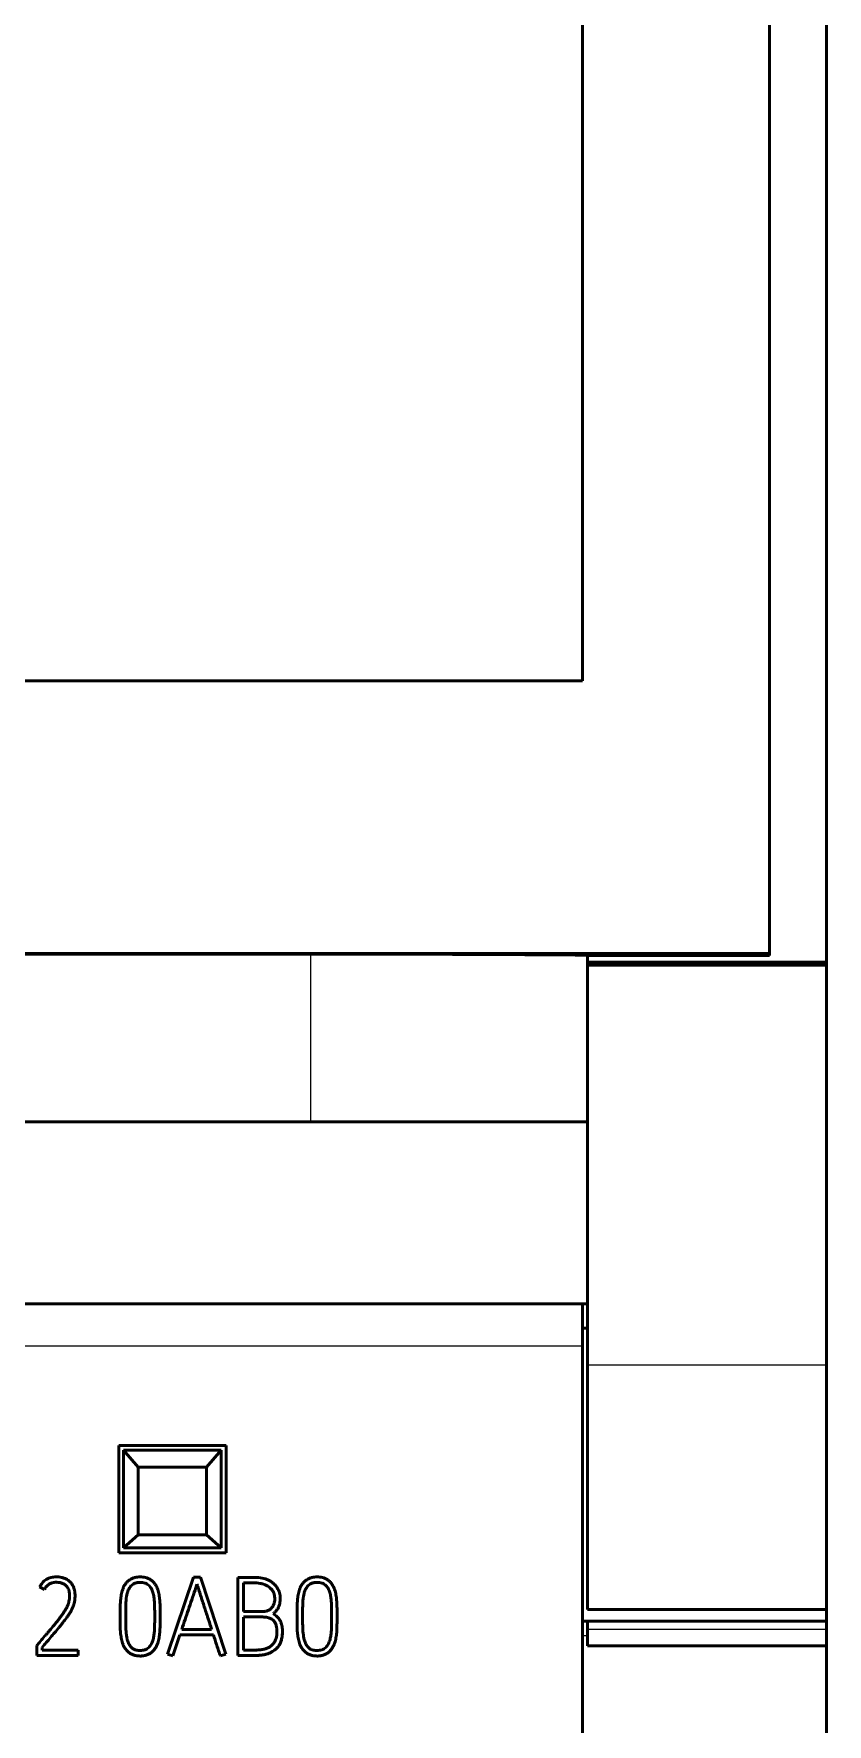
# Model space of a CAD drawing. Header units: millimetres. Extents: x 0 to 841, y 0 to 594.
# Drawn here: x 130.64 to 146.89, y 261.91 to 296.51 of the extents above; entities that cross this region are included whole.
import ezdxf

# ---------------------------------------------------------------- set-up
doc = ezdxf.new("R2010")
doc.units = ezdxf.units.MM
doc.layers.add('1', color=7, linetype='Continuous')

msp = doc.modelspace()

# ---------------------------------------------------------------- linework, layer by layer
at = {"layer": '1', "color": 7, "linetype": 'Continuous', "lineweight": 50}
for p, q in [((145.71, 353.192), (145.71, 277.645)), ((146.88, 277.509), (146.88, 353.192)), ((141.88, 313.166), (141.88, 283.266)), ((141.88, 283.266), (117.08, 283.266)), ((113.25, 277.687), (145.71, 277.687)), ((136.309, 277.673), (122.651, 277.673)), ((141.98, 277.645), (141.98, 277.652)), ((141.98, 277.509), (141.98, 277.645)), ((145.71, 277.645), (141.98, 277.645)), ((141.98, 277.447), (141.98, 277.509)), ((146.88, 277.509), (141.98, 277.509)), ((141.98, 277.447), (141.98, 269.257)), ((146.88, 277.447), (141.98, 277.447)), ((146.88, 277.447), (146.88, 277.509)), ((146.88, 269.257), (146.88, 277.447)), ((122.651, 274.24), (136.309, 274.24)), ((136.309, 274.24), (141.98, 274.24)), ((141.88, 270.516), (117.08, 270.516)), ((141.88, 270.516), (141.88, 269.647)), ((141.98, 270.516), (141.88, 270.516)), ((141.98, 270.016), (141.88, 270.016)), ((141.88, 269.647), (141.88, 260.516)), ((141.98, 269.257), (141.98, 264.26)), ((146.88, 264.26), (146.88, 269.257)), ((132.38, 267.616), (132.38, 265.416)), ((134.58, 267.616), (132.38, 267.616)), ((134.48, 267.516), (132.48, 267.516)), ((132.48, 267.516), (132.78, 267.168)), ((132.48, 265.516), (132.48, 267.516)), ((134.18, 267.168), (134.48, 267.516)), ((134.48, 267.516), (134.48, 265.516)), ((134.58, 265.416), (134.58, 267.616)), ((132.78, 267.168), (134.18, 267.168)), ((132.78, 267.168), (132.78, 265.783)), ((134.18, 265.783), (134.18, 267.168)), ((146.893, 266.69), (146.88, 266.69)), ((146.893, 266.689), (146.88, 266.689)), ((146.893, 266.28), (146.88, 266.28)), ((146.893, 266.275), (146.88, 266.275)), ((132.78, 265.783), (132.48, 265.516)), ((132.78, 265.783), (134.18, 265.783)), ((134.48, 265.516), (134.18, 265.783)), ((132.38, 265.416), (134.58, 265.416)), ((134.48, 265.516), (132.48, 265.516)), ((130.76, 264.718), (130.86, 264.667)), ((130.86, 264.667), (130.76, 264.718)), ((130.76, 264.718), (130.76, 264.718)), ((131.324, 264.718), (131.324, 264.718)), ((133.381, 263.34), (133.911, 264.918)), ((133.911, 264.918), (134.054, 264.918)), ((134.054, 264.918), (134.571, 263.34)), ((134.821, 263.315), (134.821, 264.913)), ((134.934, 264.8), (134.934, 264.214)), ((130.86, 264.667), (130.86, 264.667)), ((131.485, 264.538), (131.485, 264.538)), ((135.689, 264.481), (135.689, 264.481)), ((146.88, 264.661), (146.893, 264.661)), ((146.88, 264.659), (146.893, 264.659)), ((131.448, 264.323), (131.448, 264.323)), ((132.409, 264.126), (132.409, 264.126)), ((133.228, 264.101), (133.228, 264.101)), ((134.934, 264.103), (134.934, 263.426)), ((136.033, 264.126), (136.033, 264.126)), ((136.852, 264.101), (136.852, 264.101)), ((146.88, 264.26), (141.98, 264.26)), ((146.88, 264.26), (146.88, 264.016)), ((146.88, 264.221), (146.893, 264.221)), ((146.88, 264.219), (146.893, 264.219)), ((133.634, 263.737), (133.488, 263.305)), ((133.488, 263.305), (133.634, 263.737)), ((133.634, 263.737), (134.32, 263.737)), ((134.32, 263.737), (133.634, 263.737)), ((133.634, 263.737), (133.634, 263.737)), ((133.672, 263.85), (134.282, 263.85)), ((134.32, 263.737), (134.32, 263.737)), ((135.733, 263.799), (135.733, 263.799)), ((141.88, 264.016), (146.88, 264.016)), ((141.98, 264.016), (141.98, 263.847)), ((141.98, 263.847), (141.98, 263.516)), ((146.88, 263.847), (146.88, 264.016)), ((146.88, 263.516), (146.88, 263.847)), ((130.7, 263.52), (130.713, 263.535)), ((130.7, 263.315), (130.7, 263.52)), ((130.811, 263.48), (130.811, 263.426)), ((130.811, 263.426), (131.552, 263.426)), ((131.552, 263.426), (131.552, 263.315)), ((132.56, 263.402), (132.56, 263.402)), ((133.077, 263.402), (133.077, 263.402)), ((133.488, 263.305), (133.381, 263.34)), ((133.381, 263.34), (133.488, 263.305)), ((133.381, 263.34), (133.381, 263.34)), ((134.462, 263.305), (134.571, 263.34)), ((134.571, 263.34), (134.462, 263.305)), ((134.571, 263.34), (134.571, 263.34)), ((136.184, 263.402), (136.184, 263.402)), ((136.701, 263.402), (136.701, 263.402)), ((146.88, 263.516), (141.98, 263.516)), ((146.88, 255.916), (146.88, 263.516)), ((130.7, 263.316), (131.552, 263.316)), ((131.552, 263.316), (130.7, 263.316)), ((133.488, 263.305), (133.488, 263.305)), ((134.462, 263.305), (134.462, 263.305))]:
    msp.add_line(p, q, dxfattribs=at)
at = {"layer": '1', "color": 7, "linetype": 'Continuous', "lineweight": 25}
for p, q in [((136.309, 277.673), (136.309, 274.24)), ((141.88, 269.647), (117.08, 269.647)), ((146.88, 269.257), (141.98, 269.257)), ((141.98, 263.716), (141.88, 263.716)), ((146.88, 263.847), (141.98, 263.847))]:
    msp.add_line(p, q, dxfattribs=at)
at = {"layer": '1', "color": 7, "linetype": 'Continuous', "lineweight": 50}
for points, knots in [([(141.98, 277.652), (141.531, 277.656), (141.076, 277.659), (140.154, 277.664), (139.687, 277.666), (138.741, 277.67), (138.261, 277.671), (137.654, 277.672), (137.533, 277.672), (137.288, 277.673), (137.166, 277.673), (136.799, 277.673), (136.554, 277.673), (136.309, 277.673)], [0, 0, 0, 0, 0.25, 0.25, 0.5, 0.5, 0.75, 0.75, 0.8125, 0.8125, 0.875, 0.875, 1, 1, 1, 1]), ([(130.76, 264.718), (130.776, 264.749), (130.795, 264.779), (130.829, 264.818), (130.841, 264.831), (130.868, 264.853), (130.889, 264.869), (130.912, 264.882), (130.928, 264.889), (130.936, 264.893), (130.961, 264.903), (130.977, 264.908), (131.011, 264.917), (131.029, 264.92), (131.064, 264.923), (131.082, 264.924), (131.099, 264.924)], [0, 0, 0, 0, 0.25, 0.25, 0.375, 0.375, 0.5, 0.5625, 0.5625, 0.625, 0.625, 0.75, 0.75, 0.875, 0.875, 1, 1, 1, 1]), ([(131.324, 264.718), (131.31, 264.737), (131.294, 264.753), (131.266, 264.773), (131.256, 264.779), (131.235, 264.789), (131.224, 264.793), (131.202, 264.801), (131.191, 264.804), (131.169, 264.808), (131.157, 264.81), (131.135, 264.812), (131.123, 264.813), (131.1, 264.814), (131.088, 264.814), (131.054, 264.811), (131.031, 264.807), (131.004, 264.799), (130.998, 264.797), (130.988, 264.793), (130.972, 264.786), (130.957, 264.777), (130.938, 264.764), (130.929, 264.757), (130.912, 264.742), (130.905, 264.733), (130.883, 264.707), (130.87, 264.687), (130.86, 264.667)], [0, 0, 0, 0, 0.125, 0.125, 0.1875, 0.1875, 0.25, 0.25, 0.3125, 0.3125, 0.375, 0.375, 0.4375, 0.4375, 0.5, 0.5, 0.625, 0.625, 0.65625, 0.65625, 0.6875, 0.75, 0.75, 0.8125, 0.8125, 0.875, 0.875, 1, 1, 1, 1]), ([(130.86, 264.667), (130.87, 264.687), (130.882, 264.707), (130.904, 264.733), (130.912, 264.741), (130.929, 264.757), (130.947, 264.771), (130.967, 264.783), (130.988, 264.793), (130.999, 264.797), (131.02, 264.804), (131.032, 264.807), (131.054, 264.811), (131.066, 264.812), (131.089, 264.814), (131.1, 264.814), (131.123, 264.813), (131.135, 264.812), (131.157, 264.81), (131.169, 264.808), (131.191, 264.804), (131.203, 264.801), (131.224, 264.793), (131.235, 264.789), (131.256, 264.779), (131.266, 264.773), (131.284, 264.76), (131.293, 264.752), (131.309, 264.736), (131.317, 264.727), (131.324, 264.718)], [0, 0, 0, 0, 0.125, 0.125, 0.1875, 0.1875, 0.25, 0.3125, 0.3125, 0.375, 0.375, 0.4375, 0.4375, 0.5, 0.5, 0.5625, 0.5625, 0.625, 0.625, 0.6875, 0.6875, 0.75, 0.75, 0.8125, 0.8125, 0.875, 0.875, 0.9375, 0.9375, 1, 1, 1, 1]), ([(131.099, 264.924), (131.117, 264.924), (131.135, 264.924), (131.171, 264.92), (131.189, 264.918), (131.215, 264.912), (131.223, 264.909), (131.241, 264.904), (131.249, 264.902), (131.274, 264.893), (131.291, 264.886), (131.307, 264.878)], [0, 0, 0, 0, 0.25, 0.25, 0.5, 0.5, 0.625, 0.625, 0.75, 0.75, 1, 1, 1, 1]), ([(131.341, 264.361), (131.346, 264.375), (131.351, 264.39), (131.358, 264.42), (131.362, 264.435), (131.37, 264.48), (131.372, 264.511), (131.372, 264.558), (131.371, 264.573), (131.368, 264.604), (131.365, 264.619), (131.354, 264.664), (131.342, 264.692), (131.324, 264.718)], [0, 0, 0, 0, 0.125, 0.125, 0.25, 0.25, 0.5, 0.5, 0.625, 0.625, 0.75, 0.75, 1, 1, 1, 1]), ([(131.372, 264.832), (131.389, 264.816), (131.404, 264.8), (131.424, 264.772), (131.43, 264.762), (131.441, 264.743), (131.446, 264.732), (131.456, 264.711), (131.46, 264.701), (131.466, 264.679), (131.469, 264.668), (131.477, 264.635), (131.481, 264.612), (131.485, 264.567), (131.486, 264.545), (131.485, 264.5), (131.483, 264.477), (131.478, 264.444), (131.477, 264.432), (131.473, 264.41), (131.47, 264.399), (131.462, 264.366), (131.456, 264.344), (131.448, 264.323)], [0, 0, 0, 0, 0.125, 0.125, 0.1875, 0.1875, 0.25, 0.25, 0.3125, 0.3125, 0.375, 0.375, 0.5, 0.5, 0.625, 0.625, 0.75, 0.75, 0.8125, 0.8125, 0.875, 0.875, 1, 1, 1, 1]), ([(132.56, 263.402), (132.533, 263.428), (132.51, 263.458), (132.487, 263.498), (132.483, 263.507), (132.475, 263.524), (132.472, 263.532), (132.461, 263.558), (132.456, 263.576), (132.44, 263.629), (132.432, 263.665), (132.421, 263.739), (132.417, 263.776), (132.413, 263.831), (132.412, 263.85), (132.411, 263.887), (132.411, 263.905), (132.41, 263.96), (132.409, 263.997), (132.409, 264.071), (132.409, 264.108), (132.409, 264.182), (132.409, 264.219), (132.41, 264.275), (132.41, 264.293), (132.411, 264.33), (132.411, 264.348), (132.413, 264.404), (132.416, 264.441), (132.424, 264.515), (132.43, 264.551), (132.442, 264.605), (132.447, 264.623), (132.458, 264.659), (132.464, 264.676), (132.474, 264.702), (132.477, 264.71), (132.485, 264.727), (132.49, 264.735), (132.503, 264.759), (132.514, 264.775), (132.536, 264.805), (132.549, 264.819), (132.569, 264.838), (132.576, 264.844), (132.591, 264.856), (132.598, 264.861), (132.622, 264.877), (132.646, 264.89), (132.672, 264.9), (132.69, 264.906), (132.699, 264.909), (132.745, 264.921), (132.782, 264.924), (132.82, 264.924)], [0, 0, 0, 0, 0.0625, 0.0625, 0.078125, 0.078125, 0.09375, 0.09375, 0.125, 0.125, 0.1875, 0.1875, 0.25, 0.25, 0.28125, 0.28125, 0.3125, 0.3125, 0.375, 0.375, 0.4375, 0.4375, 0.5, 0.5, 0.53125, 0.53125, 0.5625, 0.5625, 0.625, 0.625, 0.6875, 0.6875, 0.71875, 0.71875, 0.75, 0.75, 0.765625, 0.765625, 0.78125, 0.78125, 0.8125, 0.8125, 0.84375, 0.84375, 0.859375, 0.859375, 0.875, 0.875, 0.90625, 0.921875, 0.921875, 0.9375, 0.9375, 1, 1, 1, 1]), ([(132.638, 264.747), (132.62, 264.729), (132.605, 264.709), (132.586, 264.677), (132.581, 264.666), (132.571, 264.643), (132.567, 264.632), (132.555, 264.596), (132.549, 264.573), (132.542, 264.536), (132.54, 264.524), (132.536, 264.5), (132.535, 264.487), (132.529, 264.425), (132.526, 264.376), (132.523, 264.277), (132.522, 264.228), (132.522, 264.153), (132.522, 264.129), (132.522, 264.079), (132.522, 264.054), (132.523, 264.005), (132.523, 263.968), (132.524, 263.931), (132.524, 263.906), (132.525, 263.894), (132.527, 263.832), (132.531, 263.783), (132.541, 263.709), (132.545, 263.685), (132.556, 263.637), (132.563, 263.613), (132.572, 263.589)], [0, 0, 0, 0, 0.0625, 0.0625, 0.09375, 0.09375, 0.125, 0.125, 0.1875, 0.1875, 0.21875, 0.21875, 0.25, 0.25, 0.375, 0.375, 0.5, 0.5, 0.5625, 0.5625, 0.625, 0.625, 0.6875, 0.71875, 0.71875, 0.75, 0.75, 0.875, 0.875, 0.9375, 0.9375, 1, 1, 1, 1]), ([(133.002, 264.747), (132.99, 264.759), (132.977, 264.769), (132.956, 264.781), (132.948, 264.785), (132.933, 264.792), (132.925, 264.795), (132.902, 264.802), (132.885, 264.806), (132.852, 264.81), (132.836, 264.811), (132.803, 264.811), (132.787, 264.81), (132.754, 264.806), (132.738, 264.803), (132.714, 264.795), (132.706, 264.792), (132.691, 264.786), (132.684, 264.782), (132.662, 264.769), (132.649, 264.759), (132.638, 264.747)], [0, 0, 0, 0, 0.125, 0.125, 0.1875, 0.1875, 0.25, 0.25, 0.375, 0.375, 0.5, 0.5, 0.625, 0.625, 0.75, 0.75, 0.8125, 0.8125, 0.875, 0.875, 1, 1, 1, 1]), ([(132.638, 264.747), (132.649, 264.759), (132.662, 264.769), (132.683, 264.782), (132.691, 264.785), (132.706, 264.792), (132.721, 264.798), (132.737, 264.802), (132.754, 264.806), (132.762, 264.807), (132.786, 264.81), (132.803, 264.811), (132.836, 264.811), (132.852, 264.81), (132.885, 264.806), (132.901, 264.802), (132.925, 264.795), (132.933, 264.792), (132.948, 264.785), (132.955, 264.781), (132.977, 264.769), (132.99, 264.759), (133.002, 264.747)], [0, 0, 0, 0, 0.125, 0.125, 0.1875, 0.1875, 0.25, 0.3125, 0.3125, 0.375, 0.375, 0.5, 0.5, 0.625, 0.625, 0.75, 0.75, 0.8125, 0.8125, 0.875, 0.875, 1, 1, 1, 1]), ([(132.82, 264.924), (132.857, 264.924), (132.894, 264.921), (132.949, 264.907), (132.967, 264.901), (133.001, 264.886), (133.018, 264.877), (133.041, 264.861), (133.049, 264.856), (133.063, 264.844), (133.07, 264.838), (133.09, 264.818), (133.103, 264.804), (133.12, 264.782), (133.125, 264.774), (133.136, 264.759), (133.141, 264.751), (133.154, 264.727), (133.162, 264.71), (133.176, 264.675), (133.182, 264.657), (133.192, 264.622), (133.197, 264.604), (133.209, 264.55), (133.214, 264.513), (133.221, 264.44), (133.224, 264.403), (133.226, 264.348), (133.226, 264.329), (133.227, 264.292), (133.227, 264.237), (133.228, 264.181), (133.228, 264.107), (133.228, 264.07), (133.227, 263.996), (133.227, 263.959), (133.226, 263.913), (133.226, 263.904), (133.226, 263.885), (133.225, 263.876), (133.225, 263.848), (133.224, 263.83), (133.22, 263.774), (133.216, 263.738), (133.208, 263.683), (133.204, 263.665), (133.196, 263.629), (133.187, 263.593), (133.175, 263.558), (133.161, 263.524), (133.153, 263.507), (133.135, 263.475), (133.125, 263.459), (133.102, 263.429), (133.09, 263.415), (133.077, 263.402)], [0, 0, 0, 0, 0.0625, 0.0625, 0.09375, 0.09375, 0.125, 0.125, 0.140625, 0.140625, 0.15625, 0.15625, 0.1875, 0.1875, 0.203125, 0.203125, 0.21875, 0.21875, 0.25, 0.25, 0.28125, 0.28125, 0.3125, 0.3125, 0.375, 0.375, 0.4375, 0.4375, 0.46875, 0.46875, 0.5, 0.5625, 0.5625, 0.625, 0.625, 0.6875, 0.6875, 0.703125, 0.703125, 0.71875, 0.71875, 0.75, 0.75, 0.8125, 0.8125, 0.84375, 0.84375, 0.875, 0.90625, 0.90625, 0.9375, 0.9375, 0.96875, 0.96875, 1, 1, 1, 1]), ([(132.82, 263.418), (132.836, 263.418), (132.851, 263.419), (132.883, 263.423), (132.899, 263.426), (132.922, 263.433), (132.929, 263.436), (132.944, 263.442), (132.951, 263.446), (132.971, 263.458), (132.984, 263.467), (133.007, 263.49), (133.017, 263.502), (133.036, 263.528), (133.044, 263.541), (133.058, 263.569), (133.064, 263.584), (133.075, 263.614), (133.08, 263.629), (133.092, 263.675), (133.098, 263.705), (133.106, 263.767), (133.109, 263.798), (133.112, 263.845), (133.113, 263.861), (133.114, 263.892), (133.115, 263.908), (133.116, 263.955), (133.116, 263.986), (133.117, 264.049), (133.117, 264.081), (133.117, 264.144), (133.117, 264.175), (133.116, 264.238), (133.116, 264.269), (133.115, 264.316), (133.115, 264.332), (133.114, 264.363), (133.113, 264.379), (133.11, 264.426), (133.108, 264.457), (133.102, 264.504), (133.1, 264.52), (133.094, 264.551), (133.091, 264.566), (133.083, 264.596), (133.079, 264.611), (133.068, 264.641), (133.062, 264.655), (133.041, 264.698), (133.023, 264.724), (133.002, 264.747)], [0, 0, 0, 0, 0.03125, 0.03125, 0.0625, 0.0625, 0.078125, 0.078125, 0.09375, 0.09375, 0.125, 0.125, 0.15625, 0.15625, 0.1875, 0.1875, 0.21875, 0.21875, 0.25, 0.25, 0.3125, 0.3125, 0.375, 0.375, 0.40625, 0.40625, 0.4375, 0.4375, 0.5, 0.5, 0.5625, 0.5625, 0.625, 0.625, 0.6875, 0.6875, 0.71875, 0.71875, 0.75, 0.75, 0.8125, 0.8125, 0.84375, 0.84375, 0.875, 0.875, 0.90625, 0.90625, 0.9375, 0.9375, 1, 1, 1, 1]), ([(133.002, 264.747), (133.023, 264.724), (133.041, 264.698), (133.057, 264.665), (133.06, 264.661), (133.062, 264.656)], [0, 0, 0, 0, 0.864491, 0.864491, 1, 1, 1, 1]), ([(133.983, 264.776), (133.98, 264.768), (133.978, 264.76), (133.97, 264.736), (133.964, 264.72), (133.953, 264.687), (133.948, 264.671), (133.943, 264.655)], [0, 0, 0, 0, 0.193208, 0.193208, 0.596604, 0.596604, 1, 1, 1, 1]), ([(134.282, 263.85), (134.258, 263.928), (134.233, 264.005), (134.195, 264.12), (134.182, 264.159), (134.157, 264.236), (134.144, 264.274), (134.107, 264.39), (134.082, 264.467), (134.044, 264.583), (134.032, 264.621), (134.014, 264.679), (134.007, 264.699), (133.995, 264.737), (133.989, 264.757), (133.983, 264.776)], [0, 0, 0, 0, 0.25, 0.25, 0.375, 0.375, 0.5, 0.5, 0.75, 0.75, 0.875, 0.875, 0.9375, 0.9375, 1, 1, 1, 1]), ([(134.821, 264.913), (134.916, 264.913), (135.034, 264.913), (135.152, 264.913), (135.199, 264.913), (135.223, 264.912), (135.293, 264.906), (135.339, 264.897), (135.384, 264.881)], [0, 0, 0, 0, 0.5, 0.625, 0.625, 0.75, 0.75, 1, 1, 1, 1]), ([(135.465, 264.711), (135.429, 264.74), (135.388, 264.76), (135.333, 264.779), (135.322, 264.782), (135.3, 264.787), (135.289, 264.79), (135.255, 264.796), (135.233, 264.798), (135.199, 264.8), (135.187, 264.8), (135.164, 264.8), (135.13, 264.8), (135.049, 264.8), (134.98, 264.8), (134.934, 264.8)], [0, 0, 0, 0, 0.25, 0.25, 0.3125, 0.3125, 0.375, 0.375, 0.5, 0.5, 0.5625, 0.5625, 0.625, 0.75, 1, 1, 1, 1]), ([(135.384, 264.881), (135.42, 264.869), (135.454, 264.854), (135.502, 264.825), (135.518, 264.815), (135.54, 264.797), (135.547, 264.791), (135.561, 264.779), (135.582, 264.76), (135.6, 264.738), (135.622, 264.708), (135.632, 264.692), (135.65, 264.659), (135.658, 264.642), (135.671, 264.607), (135.676, 264.589), (135.688, 264.534), (135.69, 264.497), (135.688, 264.441), (135.686, 264.422), (135.68, 264.385), (135.676, 264.367), (135.668, 264.34), (135.665, 264.331), (135.658, 264.314), (135.654, 264.305), (135.641, 264.28), (135.622, 264.248), (135.599, 264.219), (135.572, 264.192), (135.558, 264.179), (135.543, 264.168)], [0, 0, 0, 0, 0.125, 0.125, 0.1875, 0.1875, 0.21875, 0.21875, 0.25, 0.3125, 0.3125, 0.375, 0.375, 0.4375, 0.4375, 0.5, 0.5, 0.625, 0.625, 0.6875, 0.6875, 0.75, 0.75, 0.78125, 0.78125, 0.8125, 0.8125, 0.875, 0.9375, 0.9375, 1, 1, 1, 1]), ([(136.184, 263.402), (136.157, 263.428), (136.134, 263.458), (136.111, 263.498), (136.107, 263.507), (136.099, 263.524), (136.096, 263.532), (136.085, 263.558), (136.079, 263.576), (136.064, 263.629), (136.056, 263.665), (136.044, 263.739), (136.041, 263.776), (136.037, 263.831), (136.036, 263.85), (136.035, 263.887), (136.035, 263.905), (136.034, 263.96), (136.033, 263.997), (136.033, 264.071), (136.033, 264.108), (136.033, 264.182), (136.033, 264.219), (136.034, 264.275), (136.034, 264.293), (136.035, 264.33), (136.035, 264.348), (136.037, 264.404), (136.04, 264.441), (136.048, 264.515), (136.054, 264.551), (136.066, 264.605), (136.071, 264.623), (136.081, 264.659), (136.088, 264.676), (136.098, 264.702), (136.101, 264.71), (136.109, 264.727), (136.113, 264.735), (136.127, 264.759), (136.137, 264.775), (136.16, 264.805), (136.173, 264.819), (136.193, 264.838), (136.2, 264.844), (136.215, 264.856), (136.222, 264.861), (136.246, 264.877), (136.27, 264.89), (136.296, 264.9), (136.314, 264.906), (136.323, 264.909), (136.369, 264.921), (136.406, 264.924), (136.443, 264.924)], [0, 0, 0, 0, 0.0625, 0.0625, 0.078125, 0.078125, 0.09375, 0.09375, 0.125, 0.125, 0.1875, 0.1875, 0.25, 0.25, 0.28125, 0.28125, 0.3125, 0.3125, 0.375, 0.375, 0.4375, 0.4375, 0.5, 0.5, 0.53125, 0.53125, 0.5625, 0.5625, 0.625, 0.625, 0.6875, 0.6875, 0.71875, 0.71875, 0.75, 0.75, 0.765625, 0.765625, 0.78125, 0.78125, 0.8125, 0.8125, 0.84375, 0.84375, 0.859375, 0.859375, 0.875, 0.875, 0.90625, 0.921875, 0.921875, 0.9375, 0.9375, 1, 1, 1, 1]), ([(136.261, 264.747), (136.244, 264.729), (136.229, 264.709), (136.21, 264.677), (136.205, 264.666), (136.195, 264.643), (136.19, 264.632), (136.179, 264.596), (136.173, 264.573), (136.166, 264.536), (136.164, 264.524), (136.16, 264.5), (136.159, 264.487), (136.152, 264.425), (136.15, 264.376), (136.147, 264.277), (136.146, 264.228), (136.146, 264.153), (136.146, 264.129), (136.146, 264.079), (136.146, 264.054), (136.147, 264.005), (136.147, 263.968), (136.148, 263.931), (136.148, 263.906), (136.149, 263.894), (136.151, 263.832), (136.155, 263.783), (136.165, 263.709), (136.169, 263.685), (136.18, 263.637), (136.187, 263.613), (136.196, 263.589)], [0, 0, 0, 0, 0.0625, 0.0625, 0.09375, 0.09375, 0.125, 0.125, 0.1875, 0.1875, 0.21875, 0.21875, 0.25, 0.25, 0.375, 0.375, 0.5, 0.5, 0.5625, 0.5625, 0.625, 0.625, 0.6875, 0.71875, 0.71875, 0.75, 0.75, 0.875, 0.875, 0.9375, 0.9375, 1, 1, 1, 1]), ([(136.625, 264.747), (136.614, 264.759), (136.601, 264.769), (136.579, 264.781), (136.572, 264.785), (136.557, 264.792), (136.549, 264.795), (136.526, 264.802), (136.509, 264.806), (136.476, 264.81), (136.46, 264.811), (136.427, 264.811), (136.411, 264.81), (136.378, 264.806), (136.361, 264.803), (136.338, 264.795), (136.33, 264.792), (136.315, 264.786), (136.308, 264.782), (136.286, 264.769), (136.273, 264.759), (136.261, 264.747)], [0, 0, 0, 0, 0.125, 0.125, 0.1875, 0.1875, 0.25, 0.25, 0.375, 0.375, 0.5, 0.5, 0.625, 0.625, 0.75, 0.75, 0.8125, 0.8125, 0.875, 0.875, 1, 1, 1, 1]), ([(136.261, 264.747), (136.273, 264.759), (136.286, 264.769), (136.307, 264.782), (136.314, 264.785), (136.33, 264.792), (136.345, 264.798), (136.361, 264.802), (136.377, 264.806), (136.386, 264.807), (136.41, 264.81), (136.427, 264.811), (136.46, 264.811), (136.476, 264.81), (136.509, 264.806), (136.525, 264.802), (136.549, 264.795), (136.557, 264.792), (136.572, 264.785), (136.579, 264.781), (136.601, 264.769), (136.614, 264.759), (136.625, 264.747)], [0, 0, 0, 0, 0.125, 0.125, 0.1875, 0.1875, 0.25, 0.3125, 0.3125, 0.375, 0.375, 0.5, 0.5, 0.625, 0.625, 0.75, 0.75, 0.8125, 0.8125, 0.875, 0.875, 1, 1, 1, 1]), ([(136.443, 264.924), (136.481, 264.924), (136.518, 264.921), (136.573, 264.907), (136.591, 264.901), (136.625, 264.886), (136.641, 264.877), (136.665, 264.861), (136.672, 264.856), (136.687, 264.844), (136.694, 264.838), (136.714, 264.818), (136.727, 264.804), (136.744, 264.782), (136.749, 264.774), (136.76, 264.759), (136.764, 264.751), (136.778, 264.727), (136.786, 264.71), (136.8, 264.675), (136.806, 264.657), (136.816, 264.622), (136.821, 264.604), (136.832, 264.55), (136.838, 264.513), (136.845, 264.44), (136.848, 264.403), (136.849, 264.348), (136.85, 264.329), (136.851, 264.292), (136.851, 264.237), (136.852, 264.181), (136.852, 264.107), (136.852, 264.07), (136.851, 263.996), (136.851, 263.959), (136.85, 263.913), (136.85, 263.904), (136.849, 263.885), (136.849, 263.876), (136.848, 263.848), (136.848, 263.83), (136.844, 263.774), (136.84, 263.738), (136.831, 263.683), (136.828, 263.665), (136.82, 263.629), (136.811, 263.593), (136.799, 263.558), (136.785, 263.524), (136.777, 263.507), (136.759, 263.475), (136.749, 263.459), (136.726, 263.429), (136.714, 263.415), (136.701, 263.402)], [0, 0, 0, 0, 0.0625, 0.0625, 0.09375, 0.09375, 0.125, 0.125, 0.140625, 0.140625, 0.15625, 0.15625, 0.1875, 0.1875, 0.203125, 0.203125, 0.21875, 0.21875, 0.25, 0.25, 0.28125, 0.28125, 0.3125, 0.3125, 0.375, 0.375, 0.4375, 0.4375, 0.46875, 0.46875, 0.5, 0.5625, 0.5625, 0.625, 0.625, 0.6875, 0.6875, 0.703125, 0.703125, 0.71875, 0.71875, 0.75, 0.75, 0.8125, 0.8125, 0.84375, 0.84375, 0.875, 0.90625, 0.90625, 0.9375, 0.9375, 0.96875, 0.96875, 1, 1, 1, 1]), ([(136.443, 263.418), (136.459, 263.418), (136.475, 263.419), (136.507, 263.423), (136.522, 263.426), (136.545, 263.433), (136.553, 263.436), (136.568, 263.442), (136.575, 263.446), (136.595, 263.458), (136.608, 263.467), (136.631, 263.49), (136.641, 263.502), (136.66, 263.528), (136.668, 263.541), (136.682, 263.569), (136.688, 263.584), (136.699, 263.614), (136.704, 263.629), (136.716, 263.675), (136.722, 263.705), (136.73, 263.767), (136.733, 263.798), (136.736, 263.845), (136.737, 263.861), (136.738, 263.892), (136.739, 263.908), (136.74, 263.955), (136.74, 263.986), (136.741, 264.049), (136.741, 264.081), (136.741, 264.144), (136.741, 264.175), (136.74, 264.238), (136.74, 264.269), (136.739, 264.316), (136.739, 264.332), (136.738, 264.363), (136.737, 264.379), (136.734, 264.426), (136.732, 264.457), (136.726, 264.504), (136.724, 264.52), (136.718, 264.551), (136.715, 264.566), (136.707, 264.596), (136.703, 264.611), (136.692, 264.641), (136.686, 264.655), (136.665, 264.698), (136.647, 264.724), (136.625, 264.747)], [0, 0, 0, 0, 0.03125, 0.03125, 0.0625, 0.0625, 0.078125, 0.078125, 0.09375, 0.09375, 0.125, 0.125, 0.15625, 0.15625, 0.1875, 0.1875, 0.21875, 0.21875, 0.25, 0.25, 0.3125, 0.3125, 0.375, 0.375, 0.40625, 0.40625, 0.4375, 0.4375, 0.5, 0.5, 0.5625, 0.5625, 0.625, 0.625, 0.6875, 0.6875, 0.71875, 0.71875, 0.75, 0.75, 0.8125, 0.8125, 0.84375, 0.84375, 0.875, 0.875, 0.90625, 0.90625, 0.9375, 0.9375, 1, 1, 1, 1]), ([(136.625, 264.747), (136.647, 264.724), (136.665, 264.698), (136.681, 264.665), (136.683, 264.661), (136.685, 264.656)], [0, 0, 0, 0, 0.864491, 0.864491, 1, 1, 1, 1]), ([(131.362, 264.631), (131.369, 264.602), (131.372, 264.572), (131.372, 264.542), (131.372, 264.541), (131.372, 264.54)], [0, 0, 0, 0, 0.975243, 0.975243, 1, 1, 1, 1]), ([(131.481, 264.46), (131.483, 264.481), (131.485, 264.502), (131.485, 264.528), (131.485, 264.533), (131.485, 264.537)], [0, 0, 0, 0, 0.807218, 0.807218, 1, 1, 1, 1]), ([(133.943, 264.655), (133.921, 264.588), (133.898, 264.521), (133.852, 264.387), (133.829, 264.32), (133.784, 264.186), (133.762, 264.119), (133.717, 263.984), (133.694, 263.917), (133.672, 263.85)], [0, 0, 0, 0, 0.25, 0.25, 0.5, 0.5, 0.75, 0.75, 1, 1, 1, 1]), ([(134.934, 264.214), (135.024, 264.214), (135.137, 264.214), (135.26, 264.214), (135.294, 264.214), (135.316, 264.214), (135.327, 264.214), (135.361, 264.216), (135.383, 264.219), (135.416, 264.227), (135.426, 264.231), (135.447, 264.24), (135.461, 264.247), (135.475, 264.257), (135.484, 264.263), (135.489, 264.267), (135.501, 264.278), (135.509, 264.286), (135.523, 264.303), (135.53, 264.311), (135.542, 264.33), (135.552, 264.35), (135.56, 264.371), (135.566, 264.392), (135.568, 264.403), (135.574, 264.436), (135.576, 264.458), (135.576, 264.491), (135.575, 264.502), (135.573, 264.524), (135.57, 264.546), (135.564, 264.567), (135.557, 264.588), (135.553, 264.598), (135.538, 264.629), (135.526, 264.647), (135.506, 264.673), (135.498, 264.681), (135.482, 264.697), (135.474, 264.704), (135.465, 264.711)], [0, 0, 0, 0, 0.25, 0.3125, 0.34375, 0.34375, 0.375, 0.375, 0.4375, 0.4375, 0.46875, 0.46875, 0.5, 0.515625, 0.515625, 0.53125, 0.53125, 0.5625, 0.5625, 0.59375, 0.59375, 0.625, 0.65625, 0.65625, 0.6875, 0.6875, 0.75, 0.75, 0.78125, 0.78125, 0.8125, 0.84375, 0.84375, 0.875, 0.875, 0.9375, 0.9375, 0.96875, 0.96875, 1, 1, 1, 1]), ([(135.465, 264.711), (135.482, 264.697), (135.5, 264.681), (135.514, 264.662), (135.516, 264.661)], [0, 0, 0, 0, 0.925926, 1, 1, 1, 1]), ([(130.713, 263.535), (130.742, 263.568), (130.77, 263.601), (130.827, 263.666), (130.855, 263.699), (130.898, 263.749), (130.912, 263.765), (130.94, 263.798), (130.954, 263.815), (130.996, 263.865), (131.024, 263.898), (131.066, 263.948), (131.079, 263.965), (131.107, 263.998), (131.12, 264.015), (131.147, 264.05), (131.16, 264.067), (131.186, 264.101), (131.198, 264.119), (131.223, 264.154), (131.236, 264.172), (131.26, 264.208), (131.271, 264.226), (131.294, 264.263), (131.305, 264.281), (131.325, 264.32), (131.334, 264.34), (131.341, 264.361)], [0, 0, 0, 0, 0.125, 0.125, 0.25, 0.25, 0.3125, 0.3125, 0.375, 0.375, 0.5, 0.5, 0.5625, 0.5625, 0.625, 0.625, 0.6875, 0.6875, 0.75, 0.75, 0.8125, 0.8125, 0.875, 0.875, 0.9375, 0.9375, 1, 1, 1, 1]), ([(130.811, 263.48), (130.868, 263.547), (130.925, 263.615), (131.011, 263.716), (131.04, 263.749), (131.097, 263.817), (131.14, 263.868), (131.181, 263.919), (131.209, 263.954), (131.223, 263.971), (131.264, 264.023), (131.291, 264.058), (131.329, 264.112), (131.342, 264.13), (131.366, 264.167), (131.378, 264.185), (131.401, 264.223), (131.411, 264.242), (131.431, 264.282), (131.44, 264.302), (131.448, 264.323)], [0, 0, 0, 0, 0.25, 0.25, 0.375, 0.375, 0.5, 0.5625, 0.5625, 0.625, 0.625, 0.75, 0.75, 0.8125, 0.8125, 0.875, 0.875, 0.9375, 0.9375, 1, 1, 1, 1]), ([(131.448, 264.323), (131.44, 264.302), (131.431, 264.282), (131.411, 264.242), (131.401, 264.223), (131.378, 264.185), (131.366, 264.167), (131.342, 264.13), (131.329, 264.112), (131.291, 264.058), (131.264, 264.023), (131.223, 263.971), (131.209, 263.954), (131.181, 263.919), (131.14, 263.868), (131.097, 263.817), (131.04, 263.749), (131.011, 263.716), (130.925, 263.615), (130.868, 263.547), (130.811, 263.48)], [0, 0, 0, 0, 0.0625, 0.0625, 0.125, 0.125, 0.1875, 0.1875, 0.25, 0.25, 0.375, 0.375, 0.4375, 0.4375, 0.5, 0.625, 0.625, 0.75, 0.75, 1, 1, 1, 1]), ([(132.409, 264.126), (132.409, 264.095), (132.409, 264.064), (132.409, 263.997), (132.41, 263.96), (132.411, 263.904), (132.411, 263.885), (132.412, 263.848), (132.413, 263.83), (132.417, 263.775), (132.421, 263.738), (132.432, 263.665), (132.44, 263.628), (132.456, 263.575), (132.462, 263.558), (132.472, 263.532), (132.475, 263.523), (132.483, 263.507), (132.487, 263.498), (132.51, 263.457), (132.533, 263.428), (132.56, 263.402)], [0, 0, 0, 0, 0.121201, 0.121201, 0.267668, 0.267668, 0.340901, 0.340901, 0.414134, 0.414134, 0.560601, 0.560601, 0.707067, 0.707067, 0.7803, 0.7803, 0.816917, 0.816917, 0.853534, 0.853534, 1, 1, 1, 1]), ([(133.077, 263.402), (133.104, 263.429), (133.126, 263.458), (133.148, 263.499), (133.153, 263.507), (133.161, 263.524), (133.164, 263.533), (133.175, 263.559), (133.181, 263.576), (133.197, 263.629), (133.205, 263.665), (133.213, 263.72), (133.216, 263.739), (133.22, 263.776), (133.223, 263.813), (133.225, 263.85), (133.225, 263.878), (133.226, 263.887), (133.226, 263.905), (133.227, 263.951), (133.227, 263.998), (133.228, 264.057), (133.228, 264.079), (133.228, 264.101)], [0, 0, 0, 0, 0.151561, 0.151561, 0.189451, 0.189451, 0.227342, 0.227342, 0.303122, 0.303122, 0.454683, 0.454683, 0.530464, 0.530464, 0.606244, 0.682025, 0.682025, 0.719915, 0.719915, 0.757805, 0.909366, 0.909366, 1, 1, 1, 1]), ([(135.543, 264.168), (135.574, 264.152), (135.602, 264.133), (135.632, 264.103), (135.638, 264.097), (135.649, 264.084), (135.665, 264.064), (135.679, 264.042), (135.69, 264.019), (135.694, 264.011), (135.701, 263.996), (135.71, 263.972), (135.717, 263.947), (135.724, 263.914), (135.727, 263.898), (135.731, 263.864), (135.732, 263.847), (135.734, 263.813), (135.734, 263.796), (135.733, 263.762), (135.73, 263.729), (135.725, 263.695), (135.719, 263.662), (135.715, 263.645), (135.702, 263.596), (135.689, 263.565), (135.663, 263.52), (135.653, 263.506), (135.632, 263.48), (135.621, 263.467), (135.602, 263.449), (135.596, 263.444), (135.583, 263.433), (135.576, 263.427), (135.555, 263.412), (135.541, 263.403), (135.512, 263.386), (135.496, 263.378), (135.465, 263.364), (135.45, 263.357), (135.401, 263.34), (135.367, 263.333), (135.3, 263.322), (135.266, 263.319), (135.215, 263.316), (135.198, 263.316), (135.172, 263.316), (135.164, 263.316), (135.147, 263.316), (135.104, 263.316), (134.993, 263.316), (134.89, 263.316), (134.821, 263.316)], [0, 0, 0, 0, 0.0625, 0.0625, 0.078125, 0.078125, 0.09375, 0.125, 0.125, 0.140625, 0.140625, 0.15625, 0.1875, 0.1875, 0.21875, 0.21875, 0.25, 0.25, 0.28125, 0.28125, 0.3125, 0.34375, 0.34375, 0.375, 0.375, 0.4375, 0.4375, 0.46875, 0.46875, 0.5, 0.5, 0.515625, 0.515625, 0.53125, 0.53125, 0.5625, 0.5625, 0.59375, 0.59375, 0.625, 0.625, 0.6875, 0.6875, 0.75, 0.75, 0.78125, 0.78125, 0.796875, 0.796875, 0.8125, 0.875, 1, 1, 1, 1]), ([(135.549, 264.03), (135.531, 264.049), (135.509, 264.064), (135.479, 264.077), (135.472, 264.08), (135.46, 264.084), (135.454, 264.086), (135.435, 264.092), (135.422, 264.095), (135.383, 264.101), (135.357, 264.103), (135.324, 264.104), (135.317, 264.104), (135.304, 264.104), (135.284, 264.104), (135.159, 264.104), (135.04, 264.104), (134.934, 264.104)], [0, 0, 0, 0, 0.125, 0.125, 0.15625, 0.15625, 0.1875, 0.1875, 0.25, 0.25, 0.375, 0.375, 0.40625, 0.40625, 0.4375, 0.5, 1, 1, 1, 1]), ([(134.934, 263.426), (134.983, 263.426), (135.055, 263.426), (135.128, 263.426), (135.164, 263.426), (135.176, 263.426), (135.2, 263.427), (135.236, 263.428), (135.272, 263.431), (135.302, 263.435), (135.308, 263.436), (135.321, 263.437), (135.327, 263.438), (135.344, 263.441), (135.38, 263.449), (135.414, 263.461), (135.447, 263.476), (135.457, 263.482), (135.478, 263.494), (135.488, 263.501), (135.507, 263.515), (135.516, 263.523), (135.533, 263.541), (135.549, 263.559), (135.563, 263.578), (135.573, 263.594), (135.576, 263.599), (135.582, 263.609), (135.584, 263.615), (135.597, 263.642), (135.604, 263.665), (135.612, 263.7), (135.614, 263.712), (135.617, 263.736), (135.62, 263.759), (135.62, 263.783), (135.62, 263.807), (135.62, 263.819), (135.618, 263.854), (135.616, 263.878), (135.609, 263.913), (135.606, 263.925), (135.599, 263.948), (135.595, 263.959), (135.587, 263.976), (135.584, 263.981), (135.578, 263.992), (135.575, 263.997), (135.565, 264.012), (135.558, 264.022), (135.549, 264.03)], [0, 0, 0, 0, 0.125, 0.1875, 0.1875, 0.21875, 0.21875, 0.25, 0.3125, 0.3125, 0.328125, 0.328125, 0.34375, 0.34375, 0.375, 0.4375, 0.4375, 0.46875, 0.46875, 0.5, 0.5, 0.53125, 0.53125, 0.5625, 0.59375, 0.59375, 0.609375, 0.609375, 0.625, 0.625, 0.6875, 0.6875, 0.71875, 0.71875, 0.75, 0.78125, 0.78125, 0.8125, 0.8125, 0.875, 0.875, 0.90625, 0.90625, 0.9375, 0.9375, 0.953125, 0.953125, 0.96875, 0.96875, 1, 1, 1, 1]), ([(136.033, 264.126), (136.033, 264.095), (136.033, 264.064), (136.033, 263.997), (136.034, 263.96), (136.035, 263.904), (136.035, 263.885), (136.036, 263.848), (136.037, 263.83), (136.041, 263.775), (136.045, 263.738), (136.056, 263.665), (136.064, 263.628), (136.08, 263.575), (136.086, 263.558), (136.096, 263.532), (136.099, 263.523), (136.107, 263.507), (136.111, 263.498), (136.134, 263.457), (136.157, 263.428), (136.184, 263.402)], [0, 0, 0, 0, 0.121201, 0.121201, 0.267668, 0.267668, 0.340901, 0.340901, 0.414134, 0.414134, 0.560601, 0.560601, 0.707067, 0.707067, 0.7803, 0.7803, 0.816917, 0.816917, 0.853534, 0.853534, 1, 1, 1, 1]), ([(136.701, 263.402), (136.728, 263.429), (136.75, 263.458), (136.772, 263.499), (136.777, 263.507), (136.785, 263.524), (136.788, 263.533), (136.799, 263.559), (136.805, 263.576), (136.821, 263.629), (136.829, 263.665), (136.837, 263.72), (136.84, 263.739), (136.844, 263.776), (136.847, 263.813), (136.849, 263.85), (136.849, 263.878), (136.85, 263.887), (136.85, 263.905), (136.851, 263.951), (136.851, 263.998), (136.852, 264.057), (136.852, 264.079), (136.852, 264.101)], [0, 0, 0, 0, 0.151561, 0.151561, 0.189451, 0.189451, 0.227342, 0.227342, 0.303122, 0.303122, 0.454683, 0.454683, 0.530464, 0.530464, 0.606244, 0.682025, 0.682025, 0.719915, 0.719915, 0.757805, 0.909366, 0.909366, 1, 1, 1, 1]), ([(134.462, 263.305), (134.451, 263.341), (134.439, 263.377), (134.42, 263.43), (134.414, 263.448), (134.402, 263.484), (134.395, 263.502), (134.377, 263.556), (134.366, 263.592), (134.343, 263.665), (134.331, 263.701), (134.32, 263.737)], [0, 0, 0, 0, 0.25, 0.25, 0.375, 0.375, 0.5, 0.5, 0.75, 0.75, 1, 1, 1, 1]), ([(134.821, 263.316), (134.888, 263.316), (134.988, 263.316), (135.088, 263.316), (135.139, 263.316), (135.155, 263.316), (135.189, 263.316), (135.205, 263.316), (135.255, 263.318), (135.288, 263.321), (135.355, 263.33), (135.388, 263.337), (135.428, 263.35), (135.437, 263.353), (135.453, 263.359), (135.461, 263.362), (135.485, 263.373), (135.501, 263.38), (135.531, 263.397), (135.546, 263.406), (135.574, 263.425), (135.588, 263.436), (135.607, 263.454), (135.613, 263.46), (135.625, 263.472), (135.631, 263.479), (135.647, 263.498), (135.657, 263.512), (135.671, 263.534), (135.676, 263.542), (135.684, 263.557), (135.695, 263.58), (135.704, 263.604), (135.711, 263.629), (135.713, 263.638), (135.717, 263.654), (135.719, 263.663), (135.724, 263.688), (135.729, 263.722), (135.732, 263.756), (135.733, 263.782), (135.733, 263.791), (135.733, 263.8)], [0, 0, 0, 0, 0.170111, 0.255167, 0.255167, 0.297695, 0.297695, 0.340223, 0.340223, 0.425279, 0.425279, 0.510334, 0.510334, 0.531598, 0.531598, 0.552862, 0.552862, 0.59539, 0.59539, 0.637918, 0.637918, 0.680446, 0.680446, 0.70171, 0.70171, 0.722974, 0.722974, 0.765501, 0.765501, 0.786765, 0.786765, 0.808029, 0.850557, 0.850557, 0.871821, 0.871821, 0.893085, 0.893085, 0.935613, 0.978141, 0.978141, 1, 1, 1, 1]), ([(133.077, 263.402), (133.06, 263.385), (133.033, 263.363), (133.002, 263.345), (132.98, 263.335), (132.969, 263.33), (132.936, 263.319), (132.913, 263.313), (132.866, 263.306), (132.842, 263.304), (132.795, 263.305), (132.772, 263.306), (132.736, 263.311), (132.725, 263.314), (132.701, 263.319), (132.679, 263.326), (132.657, 263.335), (132.636, 263.345), (132.625, 263.351), (132.595, 263.37), (132.577, 263.385), (132.56, 263.402)], [0, 0, 0, 0, 0.125, 0.1875, 0.1875, 0.25, 0.25, 0.375, 0.375, 0.5, 0.5, 0.625, 0.625, 0.6875, 0.6875, 0.75, 0.8125, 0.8125, 0.875, 0.875, 1, 1, 1, 1]), ([(132.56, 263.402), (132.576, 263.385), (132.604, 263.363), (132.635, 263.346), (132.657, 263.335), (132.667, 263.331), (132.701, 263.319), (132.724, 263.313), (132.771, 263.306), (132.795, 263.305), (132.842, 263.304), (132.865, 263.306), (132.901, 263.311), (132.912, 263.313), (132.935, 263.319), (132.958, 263.326), (132.98, 263.335), (133.001, 263.345), (133.012, 263.351), (133.042, 263.37), (133.06, 263.385), (133.077, 263.402)], [0, 0, 0, 0, 0.125, 0.1875, 0.1875, 0.25, 0.25, 0.375, 0.375, 0.5, 0.5, 0.625, 0.625, 0.6875, 0.6875, 0.75, 0.8125, 0.8125, 0.875, 0.875, 1, 1, 1, 1]), ([(132.572, 263.589), (132.581, 263.563), (132.593, 263.539), (132.616, 263.506), (132.625, 263.495), (132.639, 263.481), (132.643, 263.476), (132.654, 263.467), (132.659, 263.463), (132.67, 263.455), (132.676, 263.451), (132.688, 263.445), (132.694, 263.442), (132.712, 263.434), (132.725, 263.43), (132.765, 263.42), (132.792, 263.418), (132.82, 263.418)], [0, 0, 0, 0, 0.25, 0.25, 0.375, 0.375, 0.4375, 0.4375, 0.5, 0.5, 0.5625, 0.5625, 0.625, 0.625, 0.75, 0.75, 1, 1, 1, 1]), ([(136.701, 263.402), (136.684, 263.385), (136.657, 263.363), (136.626, 263.345), (136.604, 263.335), (136.593, 263.33), (136.56, 263.319), (136.537, 263.313), (136.49, 263.306), (136.466, 263.304), (136.419, 263.305), (136.395, 263.306), (136.36, 263.311), (136.348, 263.314), (136.325, 263.319), (136.303, 263.326), (136.281, 263.335), (136.259, 263.345), (136.249, 263.351), (136.219, 263.37), (136.2, 263.385), (136.184, 263.402)], [0, 0, 0, 0, 0.125, 0.1875, 0.1875, 0.25, 0.25, 0.375, 0.375, 0.5, 0.5, 0.625, 0.625, 0.6875, 0.6875, 0.75, 0.8125, 0.8125, 0.875, 0.875, 1, 1, 1, 1]), ([(136.184, 263.402), (136.2, 263.385), (136.228, 263.363), (136.259, 263.346), (136.28, 263.335), (136.291, 263.331), (136.325, 263.319), (136.348, 263.313), (136.395, 263.306), (136.419, 263.305), (136.466, 263.304), (136.489, 263.306), (136.524, 263.311), (136.536, 263.313), (136.559, 263.319), (136.582, 263.326), (136.604, 263.335), (136.625, 263.345), (136.636, 263.351), (136.666, 263.37), (136.684, 263.385), (136.701, 263.402)], [0, 0, 0, 0, 0.125, 0.1875, 0.1875, 0.25, 0.25, 0.375, 0.375, 0.5, 0.5, 0.625, 0.625, 0.6875, 0.6875, 0.75, 0.8125, 0.8125, 0.875, 0.875, 1, 1, 1, 1]), ([(136.196, 263.589), (136.205, 263.563), (136.217, 263.539), (136.24, 263.506), (136.249, 263.495), (136.263, 263.481), (136.267, 263.476), (136.277, 263.467), (136.283, 263.463), (136.294, 263.455), (136.3, 263.451), (136.312, 263.445), (136.318, 263.442), (136.336, 263.434), (136.349, 263.43), (136.389, 263.42), (136.416, 263.418), (136.443, 263.418)], [0, 0, 0, 0, 0.25, 0.25, 0.375, 0.375, 0.4375, 0.4375, 0.5, 0.5, 0.5625, 0.5625, 0.625, 0.625, 0.75, 0.75, 1, 1, 1, 1])]:
    msp.add_open_spline(points, degree=3, knots=knots, dxfattribs=at)
for points in [[(131.307, 264.878), (131.331, 264.866), (131.353, 264.851), (131.372, 264.832)], [(135.549, 264.03), (135.566, 264.013), (135.579, 263.993), (135.589, 263.971)]]:
    msp.add_open_spline(points, degree=3, dxfattribs=at)

doc.saveas('drawing.dxf')
